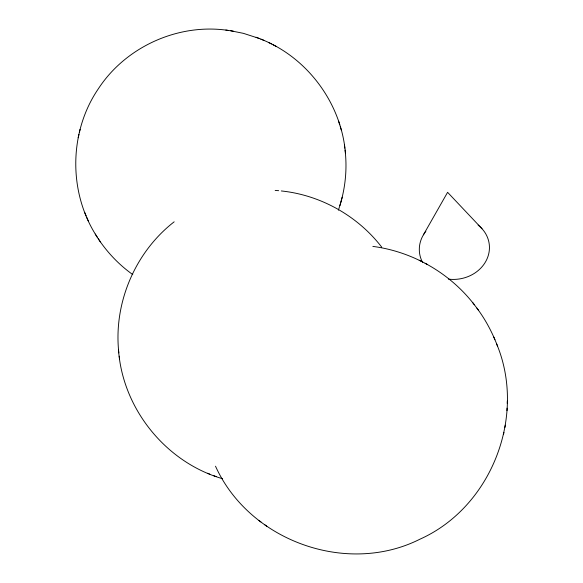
<?xml version="1.0" encoding="UTF-8"?>
<svg xmlns="http://www.w3.org/2000/svg" width="583" height="583" viewBox="0 0 583 583"><rect width="100%" height="100%" fill="white"/><g stroke="black" fill="none" stroke-linecap="round" stroke-linejoin="round"><path stroke-width="0.87" d="M215.506 466.196C249.152 540.762 346.623 576.091 419.913 539.202C491.586 507.13 526.886 415.832 496.527 343.664M506.984 410.651L507.072 408.115M507.232 403.407L507.319 400.827M228.259 30.418C178.515 22.977 125.877 46.604 98.381 88.733C68.619 132.254 68.226 193.264 97.31 237.23M503.493 434.656L503.938 432.375M504.878 427.492L505.337 425.145M338.359 210.208C345.049 191.005 347.49 170.28 345.056 150.079M78.173 137.741L78.945 134.389M79.346 132.596L80.097 129.353M339.904 205.58L342.214 197.214M423.426 234.818L447.598 192.317L482.024 228.747M174.171 221.817C134.921 252.264 113.255 303.568 118.845 352.926M275.169 190.43L278.667 190.692M281.29 190.947C320.57 195.021 357.634 215.87 381.719 247.148M230.817 30.804L243.424 33.348L258.961 38.376M225.832 30.068L233.397 31.176M372.85 246.398C412.596 251.594 449.923 273.019 474.373 304.785M118.502 349.866C122.656 408.8 165.834 462.348 222.626 478.745M213.917 475.735L216.147 476.61M207.512 473.25L209.829 474.154M260.834 39.119C307.598 57.447 341.58 103.628 345.493 153.664M256.075 37.232L263.837 40.307M419.199 260.237L421.13 261.242M425.145 263.305L427.164 264.354M268.566 42.472L271.51 43.995M273.15 44.847L276.189 46.421M132.778 274.586C117.657 263.829 104.867 249.881 95.24 234.031M259.027 520.532L260.936 521.953M264.93 524.911L266.788 526.296M476.901 308.145C485.617 319.739 492.446 332.718 497.576 346.273M472.718 302.621L478.585 310.345M98.265 238.673L100.327 241.858M84.652 212.336L86.16 215.885M86.772 217.364L88.281 220.928M493.852 337.12L494.894 339.721M340.232 126.482L341.332 130.089M338.621 121.22L339.721 124.842M344.385 144.54L344.823 148.169M119.231 356.177L119.581 359.303M478.126 225.125A35.126 30.848 -6.8 0 1 485.85 261.293A35.126 30.848 -6.8 0 1 448.444 279.126M422.682 262.59A35.126 30.848 -6.8 0 1 425.874 231.283"/></g></svg>
